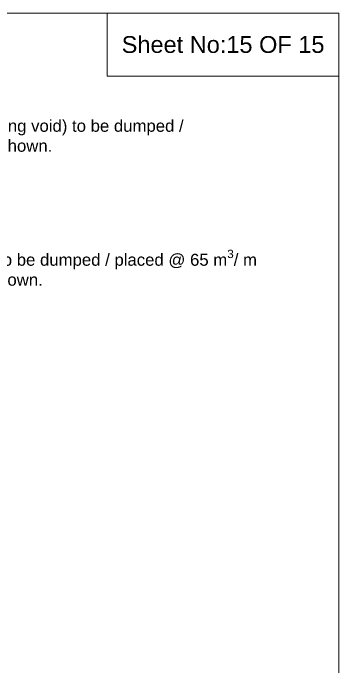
# Model space of a CAD drawing. Header units: inches. Extents: x -885 to 26362, y -28010 to 990.
# Drawn here: x 4471.6 to 4501.2, y -19609.1 to -19549.6 of the extents above; entities that cross this region are included whole.
import ezdxf

# ---------------------------------------------------------------- set-up
doc = ezdxf.new("R2010")
doc.units = ezdxf.units.IN
doc.header["$MEASUREMENT"] = 0
doc.layers.add('LINE', color=7, linetype='Continuous')
doc.layers.add('Long Section Labels', color=7, linetype='Continuous', lineweight=9)
doc.styles.get("Standard").update_dxf_attribs({"font": 'arial.ttf'})

msp = doc.modelspace()

# ---------------------------------------------------------------- linework, layer by layer
at = {"layer": 'Long Section Labels'}
for points in [[(4309.873064, -19549.616739), (4501.217484, -19549.616739), (4501.217484, -19684.916379), (4309.873064, -19684.916379)], [(4480.169597, -19549.616739), (4501.217484, -19549.616739), (4501.217484, -19555.357072), (4480.169597, -19555.357072)]]:
    msp.add_lwpolyline(points, close=True, dxfattribs=at)

# ---------------------------------------------------------------- texts
at = {"layer": 'LINE', "color": 7, "lineweight": 20, "ltscale": 0.5, "attachment_point": 1}
for s, insert, char_height, width in [('\\A1;Assorted C.C Blocks  @ 52 {\\C0;m\\H0.7x;\\S3^ ;\\H1.429x;/m} (excluding void) to be dumped / placed from B2 to C2 over Geo Bags as shown.\\P500 x 500 x 500 --------- 60 %\\P400 x 400 x 400 --------- 40 %', (4443.065458, -19558.955365), 1.088423855, 46.35266503), ('\\A1;250 kg  Geo Bags to be dumped / placed @ 65 {\\C0;m\\H0.7x;\\S3^ ;\\H1.429x;/ m}  \\Pfrom B2 to C2 as shown. ', (4457.663988, -19571.140758), 1.08842386, 44.46503777)]:
    msp.add_mtext(s, dxfattribs=dict(at, insert=insert, char_height=char_height, width=width))
at = {"layer": 'Long Section Labels', "insert": (4490.69354, -19552.486906), "char_height": 1.53075536, "attachment_point": 5}
msp.add_mtext('Sheet No:15 OF 15', dxfattribs=at)

doc.saveas('drawing.dxf')
